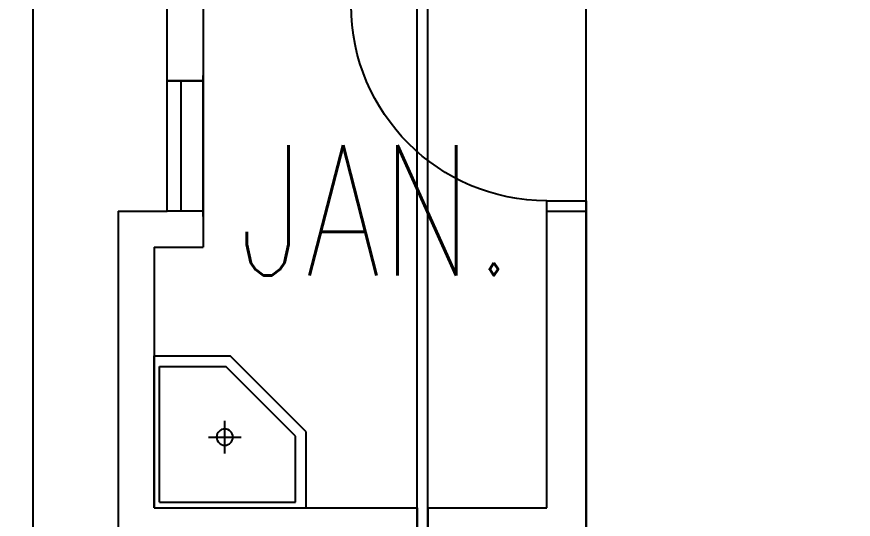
# Model space of a CAD drawing. Extents: x -13345 to 10098, y -1643 to 9113.
# Drawn here: x -9417.2 to -9263.1, y 3326.4 to 3419 of the extents above; entities that cross this region are included whole.
import ezdxf

# ---------------------------------------------------------------- set-up
doc = ezdxf.new("R2010")
doc.units = 0
doc.header["$LTSCALE"] = 192
doc.header["$MEASUREMENT"] = 0
doc.layers.get('0').update_dxf_attribs({"linetype": 'CONTINUOUS'})
for name, color, linetype in [('ARCH-DOORS-INTERIOR', 7, 'CONTINUOUS'), ('ARCH-WALLS-EXTERIOR', 5, 'CONTINUOUS'), ('ARCH-WALLS-INTERIOR', 1, 'CONTINUOUS'), ('EXPANSION-JOINT', 1, 'CONTINUOUS'), ('TEXT-GENERAL', 2, 'CONTINUOUS'), ('UTILITIES-PLUMB', 2, 'CONTINUOUS')]:
    doc.layers.add(name, color=color, linetype=linetype)
doc.layers.add('COMMON AREA FILL', color=7, linetype='CONTINUOUS', true_color=0xdedede)
doc.styles.add('SIMPLEX', font='SIMPLEX.shx', dxfattribs={"width": 0.75})

# ---------------------------------------------------------------- blocks, each defined once
blk = doc.blocks.new('224000_18')
for p, q in [((0, 0), (0, 28)), ((0, 28), (14, 28)), ((14, 28), (28, 14)), ((1, 1), (1, 26)), ((1, 26), (13.17, 26)), ((13.17, 26), (26, 13.17)), ((13, 13), (13, 16)), ((28, 0), (28, 14)), ((10, 13), (13, 13)), ((13, 13), (16, 13)), ((13, 10), (13, 13)), ((26, 1), (26, 13.17)), ((0, 0), (28, 0)), ((1, 1), (26, 1))]:
    blk.add_line(p, q)
blk.add_circle((13, 13), 1.5)
blk = doc.blocks.new('Access Panel')
at = {"layer": 'ARCH-WALLS-INTERIOR'}
for p, q in [((-0.56, -1), (-0.56, 25)), ((3.44, 24), (-0.56, 24)), ((3.44, 0), (3.44, 24)), ((-0.56, 0), (3.44, 0))]:
    blk.add_line(p, q, dxfattribs=at)

msp = doc.modelspace()

# ---------------------------------------------------------------- linework, layer by layer
at = {"layer": 'ARCH-DOORS-INTERIOR'}
for p, q in [((-9319.58, 3383.09), (-9319.58, 3385.09)), ((-9319.58, 3385.09), (-9312.33, 3385.09)), ((-9312.33, 3385.09), (-9312.33, 3383.09)), ((-9312.33, 3383.09), (-9319.58, 3383.09))]:
    msp.add_line(p, q, dxfattribs=at)
at = {"layer": 'ARCH-DOORS-INTERIOR', "extrusion": (0, 0, -1)}
msp.add_arc((9319.58, 3421.09), 36, 270, 0, dxfattribs=at)
at = {"layer": 'ARCH-WALLS-EXTERIOR'}
for p, q in [((-9382.85, 3486.53), (-9382.85, 3376.53)), ((-9389.48, 3383.15), (-9389.48, 3479.9)), ((-9319.58, 3328.53), (-9319.58, 3383.09)), ((-9312.33, 3383.09), (-9312.33, 3321.28)), ((-9341.44, 3328.53), (-9319.58, 3328.53)), ((-9312.33, 3321.28), (-9312.33, 3328.53))]:
    msp.add_line(p, q, dxfattribs=at)
msp.add_lwpolyline([(-9312.33, 3383.09), (-9319.58, 3383.09)], dxfattribs=at)
msp.add_lwpolyline([(-9312.33, 3383.09), (-9319.58, 3383.09)], dxfattribs=at)
at = {"layer": 'ARCH-WALLS-INTERIOR'}
for p, q in [((-9414.19, 3479.9), (-9414.19, 3223.53)), ((-9382.85, 3407.15), (-9389.48, 3407.15)), ((-9398.48, 3383.15), (-9389.48, 3383.15)), ((-9391.85, 3376.53), (-9391.85, 3328.53)), ((-9391.85, 3376.53), (-9382.85, 3376.53)), ((-9391.85, 3328.53), (-9343.44, 3328.53))]:
    msp.add_line(p, q, dxfattribs=at)
msp.add_lwpolyline([(-9389.48, 3407.15), (-9382.85, 3407.15), (-9382.85, 3383.15), (-9389.48, 3383.15)], close=True, dxfattribs=at)
for points in [[(-9398.48, 3383.15), (-9398.48, 3321.28)], [(-9343.44, 3328.53), (-9343.44, 3321.28)], [(-9341.44, 3328.53), (-9341.44, 3321.28)]]:
    msp.add_lwpolyline(points, dxfattribs=at)
at = {"layer": 'COMMON AREA FILL'}
msp.add_lwpolyline([(-9240.33, 3988.53), (-9240.33, 3261.28), (-9324.33, 3261.28), (-9324.33, 3321.28), (-9312.33, 3321.28), (-9312.33, 3486.53), (-9624.32, 3486.53), (-9624.32, 3479.28), (-9557.07, 3479.28), (-9557.07, 3407.28), (-9683.15, 3407.28), (-9683.15, 3450.99), (-9698.32, 3450.99), (-9698.32, 3649.78), (-9544.32, 3649.78), (-9544.32, 3577.78), (-9624.32, 3577.78), (-9624.32, 3570.53), (-9346.07, 3570.53), (-9346.07, 3835.78), (-9698.32, 3835.78), (-9698.32, 3837.03), (-10195.12, 3837.03)], dxfattribs=at)
at = {"layer": 'EXPANSION-JOINT'}
for points in [[(-9341.44, 92.27), (-9341.44, 4182.78)], [(-9343.44, 92.27), (-9343.44, 3988.28)]]:
    msp.add_lwpolyline(points, dxfattribs=at)

# ---------------------------------------------------------------- block references
at = {"layer": 'ARCH-WALLS-INTERIOR', "xscale": -1}
msp.add_blockref('Access Panel', (-9383.42, 3383.15), dxfattribs=at)
at = {"layer": 'UTILITIES-PLUMB', "xscale": -1, "rotation": 270}
msp.add_blockref('224000_18', (-9391.85, 3328.53), dxfattribs=at)

# ---------------------------------------------------------------- texts
at = {"layer": 'TEXT-GENERAL', "style": 'SIMPLEX', "width": 0.75}
msp.add_text('JAN.', height=24, dxfattribs=at).set_placement((-9376.35, 3371.33))

doc.saveas('drawing.dxf')
